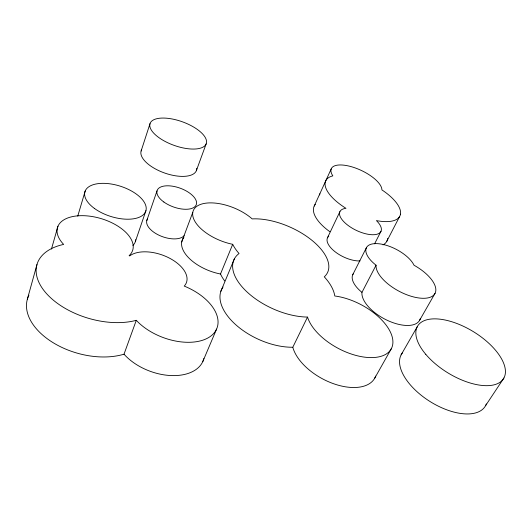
<?xml version="1.0" encoding="UTF-8"?>
<svg xmlns="http://www.w3.org/2000/svg" width="532" height="532" viewBox="0 0 532 532"><rect width="100%" height="100%" fill="white"/><g stroke="black" fill="none" stroke-linecap="round" stroke-linejoin="round"><path stroke-width="0.8" d="M27.378 299.13L36.974 264.537M51.458 249.069L57.955 226.246M77.765 216.098L85.186 191.035M141.12 150.995L150.017 123.637M135.487 241.196L145.934 210.625M146.792 220.547L157.013 190.888M28.914 295.167A62.57 38.151 16.1 0 0 52.701 342.428A62.57 38.151 16.1 0 0 124.016 354.186L136.292 320.317A47.434 27.797 20.6 0 0 210.34 336.443A47.434 27.797 20.6 0 0 184.232 286.096A32.179 17.822 19.4 0 0 170.579 258.738A32.179 17.822 19.4 0 0 129.648 255.925L129.13 255.646A39.235 21.021 16.7 0 0 117.698 226.02A39.235 21.021 16.7 0 0 68.668 217.641A39.235 21.021 16.7 0 0 63.66 244.421A64.119 36.934 16.7 0 0 47.827 295.021A64.119 36.934 16.7 0 0 136.292 320.317M196.328 170.719L206.137 143.933A29.845 12.495 19.8 0 0 168.351 118.39A29.845 12.495 19.8 0 0 159.986 138.373A29.845 12.495 19.8 0 0 206.137 143.933M181.711 241.947L192.77 212.394M224.67 280.943A51.651 26.992 24.1 0 1 220.507 273.993L232.697 244.314L231.766 244.115A36.296 17.702 21.9 0 1 194.626 208.351A36.296 17.702 21.9 0 1 252.175 218.898A52.721 25.915 24 0 1 311.599 240.052A52.721 25.915 24 0 1 324.281 276.833A54.823 28.396 24.7 0 1 334.781 295.992A47.089 24.665 28 0 1 390.9 333.178A47.089 24.665 28 0 1 360.816 356.546A47.089 24.665 28 0 1 307.556 317.139M220.853 291.33L234.306 259.018M202.825 361.501L216.584 329.095M314.219 206.044L331.163 169.023M327.479 237.797L339.908 211.65M352.756 274.692L366.315 247.885M374.601 243.809L381.018 231.227M386.638 241.588L399.559 216.63M420.313 318.602A32.299 15.654 28.5 0 1 388.2 320.749A32.299 15.654 28.5 0 1 361.966 292.361L376.058 265.209A27.059 12.143 27.3 0 1 375.845 243.609A27.059 12.143 27.3 0 1 413.896 264.969L414.029 265.242A32.937 14.996 28.1 0 1 435.262 292.873A32.937 14.996 28.1 0 1 402.265 292.839A32.937 14.996 28.1 0 1 376.058 265.209M374.761 378.099L391.253 348.832M419.728 320.098L435.043 293.338M401.121 354.857L417.254 326.728M485.523 405.736L503.91 378.013M220.507 273.993L219.59 273.814A35.564 18.447 21.8 0 1 183.899 237.385M135.76 239.686A31.255 16.505 17.2 0 1 132.94 245.418M486.348 403.934A49.296 25.197 32.1 0 1 430.953 402.092A49.296 25.197 32.1 0 1 402.524 352.716M361.966 292.361A26.547 12.682 27.6 0 1 353.414 273.588M196.78 168.285A29.32 13.087 19.6 0 1 165.592 173.352A29.32 13.087 19.6 0 1 141.632 149.838M184.192 235.709A20.396 10.387 19.6 0 1 159.254 235.357A20.396 10.387 19.6 0 1 147.663 218.719M203.876 358.502A46.284 28.721 20.3 0 1 170.36 375.526A46.284 28.721 20.3 0 1 124.016 354.186M387.722 238.403A40.352 17.623 25.5 0 1 383.027 244.893M329.867 231.713A40.352 17.623 25.5 0 1 315.33 204.374M360.004 260.939A22.357 10.268 25.9 0 1 334.828 251.556A22.357 10.268 25.9 0 1 328.763 236.128M319.619 194.905A27.205 11.518 25.1 0 1 319.878 193.788M223.048 287.027A53.652 29.513 24.9 0 0 236.76 325.604A53.652 29.513 24.9 0 0 292.8 347.243L307.529 317.065A54.823 28.396 24.7 0 1 247.18 292.095A54.823 28.396 24.7 0 1 239.041 253.518A52.721 25.915 24 0 1 232.697 244.314M375.685 376.064A46.051 25.603 28.4 0 1 334.036 383.885A46.051 25.603 28.4 0 1 292.819 347.323M94.33 208.358A31.933 15.867 17.6 0 0 145.402 212.042A31.933 15.867 17.6 0 0 106.48 183.46A31.933 15.867 17.6 0 0 94.33 208.358M425.786 354.339A50.367 24.233 31.4 0 0 502.447 380.107A50.367 24.233 31.4 0 0 453.676 322.352A50.367 24.233 31.4 0 0 425.786 354.339M163.849 202.007A20.815 9.968 19.9 0 0 196.255 204.72A20.815 9.968 19.9 0 0 170.047 185.894A20.815 9.968 19.9 0 0 163.849 202.007M400.476 214.19A41.05 16.811 25.4 0 0 381.916 189.904A27.657 10.973 24.9 0 0 351.426 166.715A27.657 10.973 24.9 0 0 332.833 175.873A41.05 16.811 25.4 0 0 345.966 208.325A22.77 9.809 25.7 0 0 345.015 222.888A22.77 9.809 25.7 0 0 374.302 234.692A22.77 9.809 25.7 0 0 376.423 220.6A41.05 16.811 25.4 0 0 400.476 214.19"/></g></svg>
